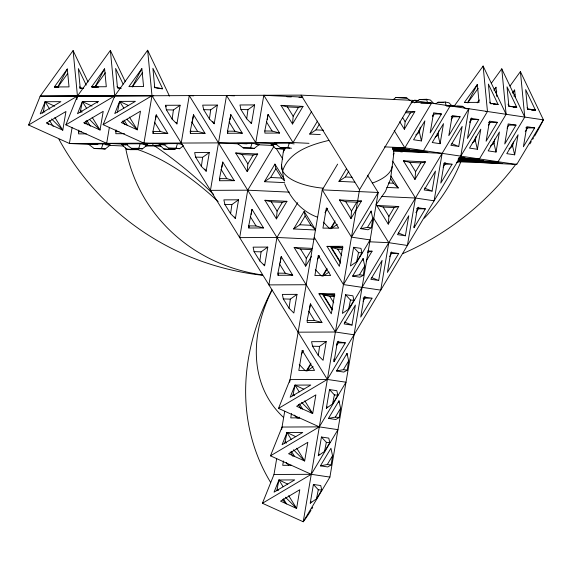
<?xml version="1.0" encoding="UTF-8"?>
<svg xmlns="http://www.w3.org/2000/svg" width="572" height="572" viewBox="0 0 572 572"><rect width="100%" height="100%" fill="white"/><g stroke="black" fill="none" stroke-linecap="round" stroke-linejoin="round"><path stroke-width="0.86" d="M350.972 218.561L351.508 211.018L356.764 202.223L361.483 200.972L350.972 218.561L339.461 199.943L361.483 200.972M247.204 171.614L247.862 163.864L253.117 155.069L257.707 154.025L247.204 171.614L235.693 152.996L257.707 154.025M276.426 218.883L277.091 211.132L282.346 202.338L286.937 201.301L276.426 218.883L264.922 200.272L286.937 201.301M292.514 123.988L293.179 116.238L298.434 107.443L303.024 106.399L292.514 123.988L281.002 105.37L303.024 106.399M305.655 266.159L306.32 258.408L311.576 249.614L300.565 249.099L294.151 247.54L305.655 266.159L311.597 256.22M388.259 224.11L388.917 216.359L394.172 207.565L398.763 206.521L388.259 224.11L376.748 205.491L398.763 206.521M414.943 179.451L415.608 171.693L420.863 162.906L425.454 161.862L414.943 179.451L403.432 160.832L425.454 161.862M336.794 345.145L338.145 342.878L338.295 341.205M364.979 296.546L364.829 298.212L363.027 301.237M389.711 256.571L391.52 253.553L391.67 251.887M418.354 207.221L418.203 208.894L415.944 212.67M443.086 167.253L444.887 164.228L445.037 162.562M469.769 122.587L471.578 119.569L471.728 117.896M404.347 129.236L405.14 121.707L410.396 112.913L414.85 111.647L404.347 129.236L399.742 121.793M392.921 147.647L393.872 153.217L390.533 179.2L385.442 191.441L376.119 204.561M284.37 180.423A55.398 50.286 7.4 0 1 283.583 178.056L281.546 165.001L283.276 151.988L285.07 147.962M172.143 119.119L173.416 110.003L180.101 105.234L176.934 123.917L172.143 119.119L166.388 109.81L165.422 105.298L180.101 105.234M201.373 166.416L202.645 157.3L209.331 152.538L206.163 171.214L201.373 166.416L195.617 157.107L194.652 152.602L209.331 152.538M209.416 118.955L210.689 109.838L217.374 105.076L214.207 123.752L209.416 118.955L203.661 109.645L202.695 105.141L217.374 105.076M230.602 213.692L231.875 204.576L238.56 199.807L235.392 218.49L230.602 213.692L224.846 204.383L223.881 199.871L238.56 199.807M246.689 118.79L247.955 109.681L254.647 104.912L251.48 123.588L246.689 118.79L240.934 109.488L239.968 104.976L254.647 104.912M259.831 260.961L261.097 251.844L267.789 247.083L264.622 265.758L259.831 260.961L254.075 251.659L253.11 247.147L267.789 247.083M289.06 308.236L290.326 299.12L297.011 294.351L293.844 313.034L289.06 308.236L283.304 298.927L282.339 294.416L297.011 294.351M318.289 355.512L319.555 346.396L326.24 341.627L323.073 360.31L318.289 355.512L312.534 346.203L311.568 341.691L326.24 341.627M331.124 464.986L332.546 455.741L330.938 448.269L320.427 465.851L327.77 466.945L331.124 464.986L327.291 464.536L320.427 465.851M339.167 417.553L340.59 408.301L338.981 400.829L328.471 418.418L335.814 419.512L339.167 417.553L335.335 417.095L328.471 418.418M347.211 370.113L348.634 360.868L347.025 353.396L336.515 370.978L343.858 372.072L347.211 370.113L343.379 369.662L336.515 370.978M363.299 275.239L364.721 265.994L363.113 258.523L352.602 276.112L359.945 277.198L363.299 275.239L359.466 274.789L352.602 276.112M371.342 227.806L372.765 218.561L371.156 211.089L360.646 228.671L367.989 229.765L371.342 227.806L367.51 227.349L360.646 228.671M42.593 113.285L43.572 110.854L45.124 101.723L60.875 101.652L40.226 113.885L45.124 101.723L54.733 106.228M89.811 144.444L69.398 143.493L72.086 127.67M76.848 99.571L77.449 96.046L73.094 50.572L40.176 96.196L114.715 95.896L147.633 50.243L169.476 96.096M97.168 102.96L98.141 101.494L82.389 101.566L80.187 112.319M127.084 144.287L106.671 143.329L109.352 127.513M114.414 97.655L114.715 95.889L110.367 50.407L77.449 96.032M128.471 105.534L119.655 101.401L114.765 113.571L135.414 101.33L119.655 101.401L117.46 112.155M163.47 144.08L143.944 143.164L151.988 95.724L147.633 50.243M153.096 133.548L152.974 131.424L156.263 114.872L167.775 133.483L153.096 133.548L153.389 131.853M155.548 119.112L156.263 114.872M193.693 95.824L189.26 95.617L181.217 143.057L293.028 142.564L309.002 143.315M190.369 133.433L190.247 131.317L193.536 114.757L205.048 133.369L190.369 133.433L190.805 130.888M192.242 122.401L193.536 114.757M234.52 95.831L226.526 95.453L210.446 190.354L247.712 190.19L289.432 192.135M219.598 180.738L219.469 178.614L222.765 162.055L234.277 180.673L219.598 180.738L219.891 179.036M221.907 167.146L222.765 162.055M227.642 133.276L227.513 131.152L230.809 114.593L242.321 133.212L227.642 133.276L227.928 131.574M229.944 119.691L230.809 114.593M275.282 143.643L255.755 142.728L263.799 95.295L302.853 97.118M248.827 228.006L248.698 225.883L251.995 209.331L263.506 227.942L248.827 228.006L249.113 226.312M251.129 214.421L251.995 209.331M267.217 119.527L268.082 114.429L279.594 133.047L264.915 133.112L264.786 130.988L268.082 114.429M278.056 275.282L277.928 273.159L281.224 256.599L292.735 275.218L278.056 275.282L278.342 273.58M280.216 262.548L281.224 256.599M367.503 175.218L378.171 192.478L329.908 477.091L303.224 521.757L262.419 503.267L273.995 474.481L276.676 458.665M281.596 429.679L284.72 411.232M289.639 382.246L322.258 189.861L337.637 164.128M276.741 490.74L278.943 479.987L294.694 479.915L274.052 492.156L278.943 479.987L287.759 484.119M284.784 443.3L286.987 432.554L302.745 432.475L282.096 444.716L286.987 432.554L295.803 436.679M292.828 395.867L295.03 385.113L310.782 385.042L290.14 397.275L295.03 385.113L303.846 389.239M283.455 460.961L282.718 465.322L291.47 465.279M291.498 413.527L290.762 417.882L299.513 417.846M309.445 309.817L310.453 303.875L321.964 322.486L307.286 322.551L307.157 320.434L310.453 303.875M303.224 521.757L359.531 189.675L412.898 100.379L543.4 119.855A277.963 270.284 -49.9 0 1 534.513 136.258M334.041 361.718L337.437 341.67L345.316 342.842L334.041 361.718L333.819 359.073M310.246 503.146L313.413 484.463L320.749 485.556L321.736 490.068L316.488 498.863L310.246 503.146L311.161 501.615M318.289 455.705L321.457 437.029L328.793 438.123L329.779 442.635L324.531 451.422L318.289 455.705L319.197 454.175M326.333 408.272L329.501 389.589L336.837 390.683L337.823 395.195L332.568 403.989L326.333 408.272L327.241 406.742M345.581 294.716L342.413 313.399L348.655 309.116L353.911 300.321L352.924 295.81L345.581 294.716L350.472 300.028L353.911 300.321M353.625 247.283L350.457 265.966L356.699 261.683L361.954 252.888L360.968 248.377L353.625 247.283L358.515 252.588L361.954 252.888M338.695 402.531L338.981 400.829M346.739 355.09L347.025 353.396M362.82 260.217L363.113 258.523M370.863 212.784L371.156 211.089M352.002 325.118L355.398 305.069L344.122 323.945L352.002 325.118L344.43 322.043M378.685 280.459L382.089 260.41L370.806 279.286L378.685 280.459L371.872 277.692M420.313 127.134L419.426 132.361L421.457 140.926L413.577 139.754L424.86 120.878L421.457 140.926M405.376 235.8L408.773 215.751L397.497 234.627L405.376 235.8L398.555 233.033M414.099 227.735L417.496 207.686L425.375 208.859L414.099 227.735L413.949 225.969M438.803 130.781L438.066 135.135L440.104 143.701L432.225 142.528L443.5 123.652L440.104 143.701M432.06 191.134L435.456 171.085L424.181 189.961L432.06 191.134L424.488 188.059M458.744 146.475L462.147 126.426L450.865 145.302L458.744 146.475L451.93 143.708M384.441 146.861L404.854 147.812L460.782 156.135L468.826 108.701L466.166 108.58M476.09 136.35L475.353 140.712L477.391 149.271L469.512 148.098L480.787 129.222L477.391 149.271M494.73 139.125L493.993 143.486L496.031 152.052L488.152 150.879L499.427 132.003L496.031 152.052M513.377 141.899L512.634 146.26L514.671 154.826L506.792 153.654L518.075 134.778L514.671 154.826M86.329 133.841L78.557 133.877L78.714 130.073M124.46 133.676L115.83 133.712L115.987 129.908M356.699 261.683L358.515 252.588M348.655 309.116L350.472 300.028M332.568 403.989L334.384 394.902L329.501 389.589M324.531 451.422L326.34 442.335L321.457 437.029M316.488 498.863L318.297 489.768L313.413 484.463M94.144 148.513L101.48 148.477L102.91 143.922L110.246 145.016L105.155 149.02L94.144 148.513L88.231 143.987L102.91 143.922M131.417 148.348L138.753 148.312L140.176 143.765L147.519 144.852L142.428 148.863L131.417 148.348L125.504 143.822L140.176 143.765M177.449 143.601L162.77 143.665L168.69 148.184L176.026 148.155L177.449 143.601L182.346 144.33M243.229 147.905L250.572 147.876L251.995 143.322L259.338 144.416L254.24 148.42L243.229 147.905L237.316 143.386L251.995 143.322M289.268 143.157L274.589 143.222L280.502 147.748L287.838 147.712L289.268 143.157L294.158 143.887M282.647 170.992C288.746 151.694 311.132 144.616 328.893 140.39M393.25 154.826L393.872 153.217M69.405 143.486L28.6 125.003L40.176 96.218L153.761 95.817M106.671 143.329L65.866 124.846L77.442 96.06M92.006 106.07L82.389 101.566L77.492 113.735L98.141 101.494M143.944 143.164L103.139 124.682L114.715 95.896M278.507 408.394L290.083 379.608L327.363 379.436L278.507 408.394L319.312 426.876L337.952 429.658L311.268 474.317L262.419 503.267M329.908 477.091L311.268 474.317L270.463 455.827L282.039 427.048L319.319 426.869L345.996 382.218L327.356 379.443L151.988 95.731L103.139 124.682M283.276 151.988L284.563 149.113M57.686 87.13L67.324 68.983L69.033 86.894L54.354 86.944L67.324 68.983M94.959 86.973L104.59 68.819L106.306 86.729L91.627 86.787L104.59 68.819M132.232 86.808L141.863 68.654L143.579 86.565L128.9 86.622L141.863 68.654M467.717 102.602L477.348 84.456L479.057 102.367L464.385 102.417L477.348 84.456M494.315 90.383L495.988 87.23L496.889 96.611M512.955 93.157L514.636 90.004L515.365 97.676M273.952 146.282L247.712 190.19L239.675 237.623L276.941 237.466L314.221 239.203M284.663 182.64L264.407 181.696L274.917 164.107L284.084 178.936M264.407 181.696L270.663 177.499L275.918 168.711L274.917 164.107M311.576 111.533L293.028 142.564L263.799 95.295M320.291 134.563L309.717 134.07L317.489 121.071M309.717 134.07L315.98 129.88L319.483 124.017M297.747 202.645L276.941 237.466L268.897 284.899L306.17 284.734M293.636 228.964L304.14 211.375L315.651 229.994L293.636 228.964L299.892 224.775L305.148 215.98L304.14 211.375M354.804 182.11L338.946 181.367L346.468 168.783M338.946 181.367L345.331 176.97L348.834 171.107M324.96 212.777L327.663 208.251M330.559 228.45L335.07 220.899M330.902 228.8L334.663 222.508M317.367 259.459L319.619 255.684M322.515 275.89L327.027 268.339M322.865 276.24L326.977 269.355M351.487 237.137L378.171 192.478L322.258 189.861L351.487 237.137L370.127 239.911L343.443 284.57L380.73 290.126L388.774 242.685L373.459 217.925M392.435 147.869L404.854 147.812L431.545 103.153L411.132 102.202M432.582 115.952L433.497 114.421M432.933 116.288L434.291 114.021L441.462 113.985L430.187 132.861L433.583 112.813L441.462 113.985M367.51 227.349L372.765 218.561M301.28 354.333L303.532 350.557M393.329 150.722L423.502 150.586L450.185 105.927L446.639 105.763M366.137 261.125L372.079 251.187L367.674 250.979M451.129 119.82L452.931 116.795L460.102 116.76L448.827 135.635L452.223 115.587L460.102 116.76M359.466 274.789L364.721 265.994M306.435 370.763L310.946 363.213M310.532 364.822L306.778 371.114L313.156 366.709M336.515 344.68L337.351 343.279M469.869 121.529L470.777 119.998M298.734 418.547L299.571 417.152M372.007 298.184L360.725 317.06L364.128 297.011L372.007 298.184L363.077 298.134M398.691 253.525L387.408 272.401L390.812 252.352L398.691 253.525L391.52 253.553M452.059 164.2L440.783 183.076L444.179 163.027L452.059 164.2L444.887 164.228M478.75 119.541L467.467 138.417L470.87 118.361L478.75 119.541L471.578 119.569M327.356 379.443L487.473 111.476L485.699 111.39M488.409 125.39L490.218 122.372L497.39 122.336L486.114 141.213L489.51 121.164L497.39 122.336M343.379 369.662L348.634 360.868M458.129 159.03L479.429 158.937L506.113 114.278L501.766 68.819L491.312 83.297M507.057 128.164L508.858 125.146L516.037 125.111L504.754 143.987L508.158 123.938L516.037 125.111M335.335 417.095L340.59 408.301M456.599 162.241A177.306 120.463 -34.7 0 1 460.803 161.876L498.069 161.712L524.76 117.053L520.406 71.593L509.952 86.072M525.246 131.696L527.498 127.921L534.677 127.885L523.394 146.761L526.798 126.712L534.677 127.885M327.291 464.536L332.546 455.741M457.414 161.368L516.716 164.486L543.4 119.827L520.406 71.593M57.786 87.209L67.575 73.638M95.059 87.044L105.362 72.758M132.325 86.88L142.635 72.601M454.382 105.87L483.118 66.045L506.113 114.307M467.81 102.681L478.12 88.395M477.205 102.853L479.293 99.957M493.915 90.104L495.988 87.23M495.731 92.6L496.761 91.17M512.562 92.879L514.636 90.004M513.856 96.089L514.886 94.659M393.264 99.564L395.824 97.505L406.835 98.019L410.103 100.593M411.261 102.853L414.471 100.279L418.704 100.472M168.69 148.184L179.694 148.699L183.519 145.696M415.801 134.899L419.426 132.361L418.511 130.881M435.17 137.166L438.066 135.135L437.151 133.655M472.458 142.743L475.353 140.712L474.438 139.232M490.376 146.024L493.993 143.486L493.078 142.006M509.016 148.799L512.634 146.26L511.726 144.78M414.486 102.853L419.333 99.514L426.619 99.271L430.344 100.021L433.926 103.632M435.9 103.718L437.973 102.288L445.259 102.045L448.984 102.796L452.566 106.406M331.617 228.314L337.287 224.403M127.02 144.666L121.736 144.416L126.491 149.12L130.159 149.671L137.494 149.635L139.582 148.241M165.172 144.544L159.009 144.258L163.756 148.963L167.432 149.506L174.767 149.478L176.162 148.541M323.559 275.775L329.122 272.05M28.6 125.003L77.449 96.046M46.718 122.887L65.952 111.483L62.784 130.166L46.718 122.887L48.691 124.589M65.866 124.846L114.715 95.889M83.984 122.73L103.217 111.325L100.05 130.008L83.984 122.73L85.299 123.867M270.463 455.827L319.319 426.869M367.489 252.223L372.079 251.187M273.995 474.481L311.275 474.31M160.854 88.689L162.62 88.689L152.896 68.29L154.74 87.509L162.62 88.689L160.839 88.574M40.169 96.218L301.072 95.131L412.898 100.379M299.156 97.447L301.78 97.433L299.156 97.311M420.892 103.196L431.545 103.153M446.639 105.942L450.185 105.927M466.166 108.716L468.826 108.701L335.399 332.01L298.126 332.175M531.309 110.046L535.385 110.031L525.668 89.632L527.506 108.859L535.385 110.031L531.838 109.817M69.398 143.493L181.217 143.007M145.724 146.017L160.811 145.953M392.521 148.42L401.272 148.377L409.152 149.549L392.521 148.777M284.949 149.042L275.575 148.52L270.821 143.815L276.991 144.108M393.314 150.171L405.569 150.114L393.314 149.542M458.873 158.48L461.497 158.465L458.873 158.344M425.375 208.859L416.452 208.809M327.012 246.368L342.764 246.296L339.368 266.345L327.012 246.368L342.85 247.476M318.969 293.801L334.72 293.736L331.324 313.785L318.969 293.801L334.806 294.909M338.145 342.878L345.316 342.842M264.786 130.988L272.129 131.052L279.594 133.047M227.513 131.152L234.856 131.217L242.321 133.212M190.247 131.317L197.59 131.381L205.048 133.369M152.974 131.424L160.317 131.496L167.775 133.483M115.701 131.589L118.962 131.617M78.428 131.753L81.696 131.782M219.469 178.614L226.819 178.678L234.277 180.673M248.698 225.883L256.041 225.954L263.506 227.942M277.928 273.159L285.271 273.223L292.735 275.218M307.157 320.434L314.5 320.499L321.964 322.486M406.835 98.019L395.824 97.505M457.114 106.213L462.762 106.363L465.379 108.43M240.934 109.488L247.955 109.681M203.661 109.645L210.689 109.838M166.388 109.81L173.416 110.003M195.617 157.107L202.645 157.3M224.846 204.383L231.875 204.576M254.075 251.659L261.097 251.844M283.304 298.927L290.326 299.12M312.534 346.203L319.555 346.396M419.333 99.514L426.104 99.828M437.973 102.288L443.901 102.56M286.901 96.74L291.277 96.94M462.762 106.363L451.758 105.849L454.747 106.106M485.699 111.418L487.473 111.504L483.118 66.045M405.963 111.233L414.85 111.647M281.002 105.37L287.423 106.928L298.434 107.443M405.319 112.677L410.396 112.913M451.179 116.717L452.931 116.795M488.467 122.286L490.218 122.372M525.754 127.842L527.498 127.921M315.98 129.88L323.602 130.237M274.589 143.222L276.347 143.307M392.435 149.135L423.502 150.586M237.316 143.386L247.004 143.837M255.813 144.251L259.338 144.416M189.26 95.617L218.49 142.893L238.903 143.872M258.422 144.759L273.516 145.488M393.329 151.087L442.142 153.36L434.098 200.801L415.458 198.026L381.731 196.446M400.579 151.787L402.331 151.873M280.502 147.748L289.818 148.177M275.575 148.52L284.892 148.956M162.77 143.665L167.174 143.865M458.951 157.615L465.079 157.901L459.831 157.121M459.016 157.986L479.429 158.937M143.994 144.687L147.519 144.852M145.724 145.152L160.811 145.86M458.136 159.845L498.069 161.712M458.258 160.217L480.137 161.24L464.385 161.311L458.258 160.396M88.231 143.987L97.919 144.444M105.841 144.809L110.246 145.016M109.338 145.359L123.538 146.024M163.756 148.963L174.767 149.478M126.491 149.12L137.494 149.635M235.693 152.996L242.106 154.554L253.117 155.069M403.432 160.832L409.852 162.391L420.863 162.906M345.331 176.97L352.109 177.284M270.663 177.499L281.674 178.014L284.642 180.959M388.424 183.004L393.5 183.24L398.255 187.945L386.801 187.409M339.461 199.943L345.753 201.709L356.764 202.223M264.922 200.272L271.335 201.823L282.346 202.338M376.748 205.491L383.168 207.05L394.172 207.565M299.892 224.775L310.903 225.289L315.651 229.994M369.247 241.777L388.774 242.685L407.414 245.459L415.458 198.026L392.721 161.254M340.626 262.269L331.417 247.383L342.871 247.912M331.417 247.383L337.709 249.149L341.949 249.342M294.151 247.54L312.641 248.405M332.597 309.731L323.373 294.816L334.827 295.352M323.373 294.816L329.794 296.375L334.027 296.568M468.818 102.688L464.385 102.417L467.925 102.695M493.665 104.211L498.098 104.483L488.381 84.084L490.218 103.31L498.098 104.483L493.772 104.004M513.191 107.043L516.745 107.257L507.028 86.858L508.865 106.085L516.745 107.257L508.951 106.392M93.086 87.273L91.627 86.787L98.727 87.216M58.794 87.216L54.354 86.944L57.894 87.223M91.627 86.787L96.94 87.201M414.471 100.279L418.211 100.593M334.384 394.902L337.823 395.195M326.34 442.335L329.779 442.635M318.297 489.768L321.736 490.068M490.311 103.618L492.042 103.811M527.598 109.166L535.385 110.031M156.556 88.009L162.62 88.689M118.418 88.081L121.021 88.367M79.422 88.052L82.018 88.338M120.971 88.195L117.467 87.673L115.63 68.454L123.102 84.141M83.698 88.36L80.194 87.838L78.357 68.611L86.208 85.092M460.789 156.163L516.716 164.486M270.821 143.815L274.903 144.423M287.838 147.712L291.513 148.255M250.572 147.876L254.24 148.42M162.269 144.745L163.899 144.988M176.026 148.155L179.694 148.699M121.736 144.416L125.819 145.023M138.753 148.312L142.428 148.863M101.48 148.477L105.155 149.02M354.039 334.784L335.399 332.01L218.49 142.914M317.503 217.181C302.331 211.926 290.512 198.555 284.649 183.848M411.404 101.623L412.712 102.66M126.784 119.255L137.323 129.844L140.49 111.161L121.257 122.565L137.323 129.844L129.422 117.124M82.082 111.94L80.838 110.696L81.753 112.176M89.518 119.419L100.05 130.008L92.149 117.281M43.572 110.854L44.809 112.098M51.63 118.955L62.784 130.166L54.883 117.439M301.537 402.345L312.691 413.556L315.866 394.873L296.625 406.277L312.691 413.556L304.79 400.829M293.493 449.778L304.654 460.989L307.822 442.306L288.581 453.71L304.654 460.989L296.746 448.269M285.449 497.218L296.603 508.429L299.778 489.746L280.537 501.151L296.603 508.429L288.703 495.709M323.352 222.143L329.493 228.564M315.308 269.584L321.45 276.004M299.227 364.45L305.369 370.87M294.251 415.1L297.326 418.311M286.207 462.533L288.667 465.107M119.655 101.401L123.845 108.137M295.03 385.113L299.213 391.849M82.389 101.566L86.572 108.301M286.987 432.554L291.169 439.289M45.124 101.723L49.771 109.209M278.943 479.987L283.126 486.729M402.488 117.41L405.14 121.707M394.187 130.559L404.854 147.812M409.852 162.391L415.608 171.693M390.862 175.99L398.255 187.945M390.404 178.228L393.5 183.24M383.168 207.05L388.917 216.359M301.072 95.131L359.531 189.675M287.423 106.928L293.179 116.238M345.753 201.709L351.508 211.018M266.373 121.75L272.129 131.052M276.255 148.527L282.754 159.037M337.709 249.149L341.698 255.591M330.602 246.904L340.662 263.184M250.557 122.101L251.48 123.588M275.918 168.711L281.674 178.014M305.148 215.98L310.903 225.289M226.526 95.453L255.755 142.728M314.214 237.301L343.443 284.57M229.107 121.907L234.856 131.217M242.106 154.554L247.862 163.864M271.335 201.823L277.091 211.132M300.565 249.099L306.32 258.408M329.794 296.375L333.776 302.817M322.558 294.337L332.16 309.881M212.827 121.521L214.207 123.752M191.834 122.072L197.59 131.381M221.064 169.369L226.819 178.678M250.293 216.645L256.041 225.954M279.515 263.921L285.271 273.223M308.744 311.189L314.5 320.499M165.422 105.298L166.345 106.792M176.012 122.429L176.934 123.917M204.783 168.983L206.163 171.214M234.47 216.995L235.392 218.49M263.699 264.271L264.622 265.758M154.562 122.186L160.317 131.496M124.06 120.156L127.263 125.332M293.479 394.244L294.394 395.724M299.428 403.861L302.631 409.044M298.277 404.497L301.022 408.937M122.68 120.992L124.982 124.71M86.787 120.32L90.447 126.233M285.442 441.684L286.35 443.164M291.384 451.301L294.587 456.477M290.233 451.93L292.978 456.37M85.407 121.15L87.709 124.875M49.521 120.47L53.182 126.391M277.391 489.117L278.307 490.597M283.34 498.741L286.543 503.918M527.091 107.7L527.842 109.273M501.766 68.819L524.753 117.081M508.079 104.147L509.194 106.499M489.804 102.152L490.554 103.725M154.326 86.358L155.069 87.931M110.367 50.407L125.311 81.782M117.053 86.522L117.796 88.088M73.094 50.572L88.038 81.939M79.78 86.687L80.53 88.252M445.259 102.045L446.224 105.777M426.619 99.271L427.584 103.003M283.24 417.152A177.306 120.463 -34.7 0 1 271.972 290.168M443.75 163.964A177.306 120.463 -34.7 0 1 445.474 163.678M460.803 161.876A177.32 164.679 -25.8 0 1 424.317 218.147M262.419 274.975A177.32 164.679 -25.8 0 1 125.625 147.862M284.877 502.509A277.942 217.417 -25 0 1 282.668 499.764M270.649 482.453A277.942 217.417 -25 0 1 271.943 289.861M533.604 137.795A277.963 270.284 -49.9 0 1 532.689 139.332M531.295 141.62A277.963 270.284 -49.9 0 1 529.886 143.901M516.244 163.749A277.963 270.284 -49.9 0 1 403.067 253.489M262.541 275.261A277.963 270.284 -49.9 0 1 58.952 139.268M134.87 148.648A177.377 82.976 51.4 0 1 218.154 201.63M152.581 144.537A278.021 172.601 48 0 1 213.599 194.423M312.698 507.371A278.021 172.601 48 0 1 311.84 508.894M310.961 510.396A278.021 172.601 48 0 1 303.739 521.085M392.178 166.438A55.398 23.059 -0.7 0 1 372.293 183.104M323.101 188.188A55.398 23.059 -0.7 0 1 281.546 165.001M302.202 350.4L298.806 370.449L314.557 370.377L302.202 350.4M318.289 255.527L314.893 275.575L330.645 275.504L318.289 255.527M326.333 208.094L322.937 228.142L338.688 228.071L326.333 208.094M487.473 111.526L485.699 111.533L487.473 111.504M419.912 151.151L404.161 151.222L427.792 152.324L419.912 151.151M475.847 159.502L460.088 159.574L483.726 160.675L475.847 159.502M494.487 162.276L478.735 162.348L502.366 163.449L494.487 162.276"/></g></svg>
